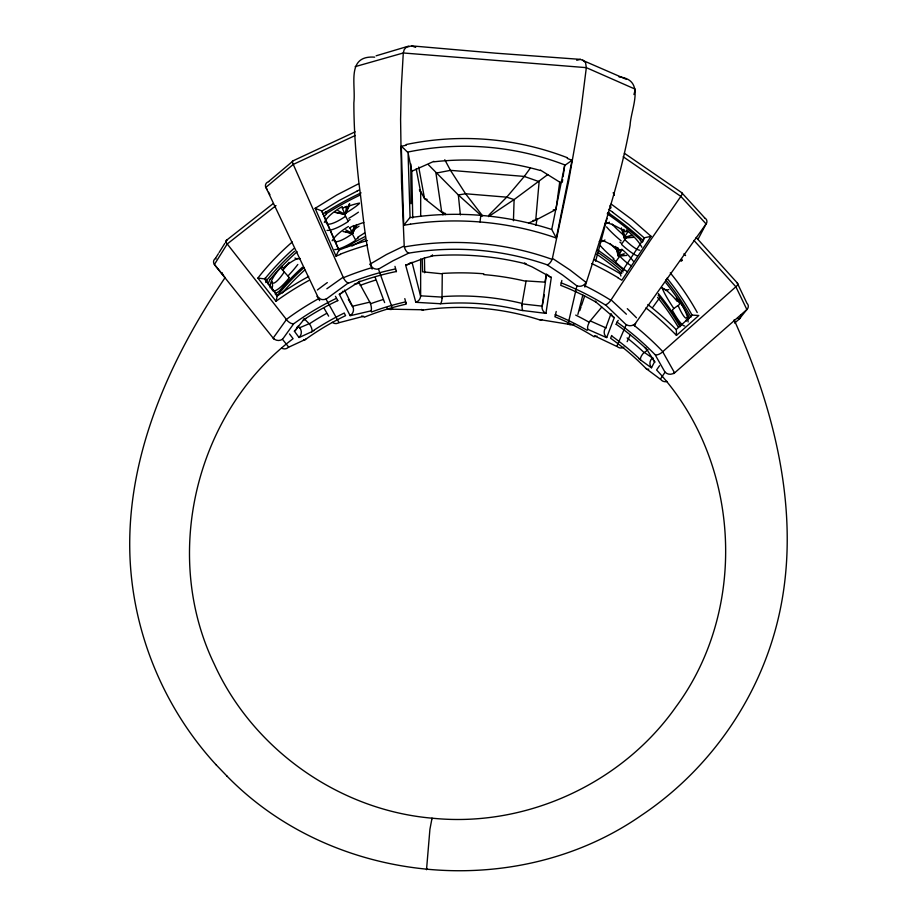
<?xml version="1.0" encoding="UTF-8"?>
<svg xmlns="http://www.w3.org/2000/svg" width="917" height="917" viewBox="0 0 917 917"><rect width="100%" height="100%" fill="white"/><g stroke="black" fill="none" stroke-linecap="round" stroke-linejoin="round"><path stroke-width="1.38" d="M420.651 258.972L420.639 295.824L441.994 297.108L442.04 297.979M420.674 216.435L420.685 192.341L416.203 168.843M442.922 214.876L442.957 212.102M442.04 298.208L442.005 298.816A6.35 2.189 89.7 0 1 440.286 303.722L415.814 302.312L405.658 265.173L424.984 257.895L433.615 255.74A290.322 289.887 -57.7 0 1 523.607 263.317L532.158 266.916L551.312 277.45L545.947 313.373L520.592 310.244A251.625 251.304 -54.5 0 0 442.613 303.619L440.286 303.791M396.408 271.501L396.373 270.974M513.44 220.733L514.105 199.585L547.804 174.551M692.495 315.127L698.777 315.494L676.471 335.404L676.345 329.822M374.675 57.152C346.099 55.123 356.002 84.387 353.859 102.819C353.882 129.526 355.956 156.177 358.868 182.701C362.914 211.495 364.702 241.022 372.119 269.094M480.015 221.937L480.829 215.38A310.576 306.656 16.9 0 1 551.759 229.491L556.321 238.007L549.776 235.818A304.364 300.306 16.6 0 0 480.004 221.971A304.387 299.985 15.9 0 0 410.518 224.161M521.727 305.648L521.819 304.925M587.912 329.386L606.653 337.651L614.241 317.752L596.096 302.174A267.134 262.72 51.3 0 0 560.745 285.359L561.857 280.453M542.142 306.542L546.349 275.054M528.742 222.946L535.746 220.126L556.011 209.477L559.748 181.91M562.281 182.288L562.671 179.526M563.061 176.763L564.631 165.702L551.839 228.975M292.282 241.973A263.282 261.689 -12.3 0 0 260.222 275.077L257.895 278.103L275.994 301.257L277.335 295.778M535.906 225.399L537.121 218.544M335.198 212.4L345.193 214.452L346.683 206.256M343.096 231.542L352.621 233.503L354.054 225.754M567.279 158.423L572.048 160.303L556.321 238.007M544.297 294.953L542.199 306.152L522.037 303.905M521.853 304.753L522.002 304.02M546.589 274.034L544.836 282.138L526.083 280.923L522.105 303.447A258.525 258.193 -54.5 0 0 442.017 296.649L442.269 273.839L422.577 271.822L422.21 259.293M542.05 319.563A6.213 2.831 -76.3 0 1 539.953 319.62L568.07 324.171L576.908 285.886L562.683 275.077L547.151 264.807A276.647 272.12 15.6 0 0 408.65 253.161L392.98 260.783L378.492 269.128L392.728 309.224L423.138 309.774M616.717 247.475L619.777 250.009L620.339 249.642M607.031 218.441L595.614 261.196M577.87 314.451L582.845 295.022M584.886 287.067C601.839 233.732 620.27 180.523 630.117 125.262C630.862 108.344 646.233 79.63 619.055 76.913M633.956 94.566L635.321 89.213L586.33 67.652L403.285 52.98L355.143 66.654M556.218 311.482L555.232 315.757L555.564 315.127M426.909 868.915L426.52 869.706L429.913 829.323L432.033 818.17C525.498 827.845 621.864 783.794 675.886 706.95C749.12 608.063 740.569 459.979 656.583 369.964L659.552 365.711M581.527 305.395L584.679 295.939M579.739 310.668L581.08 306.737M335.095 212.171L345.193 214.452L349.354 203.883M605.667 328.252L610.905 313.946M642.817 241.744L644.25 238.007L620.362 273.885M611.433 336.241L610.619 338.281A262.411 262.056 -59.3 0 1 646.027 368.519L660.343 379.191L665.054 372.233L655.128 354.741A277.897 277.484 -54.8 0 0 617.026 322.142L616.132 324.389M340.516 254.353L336.023 256.152L338.671 250.433M345.629 231.841L352.621 233.503L356.426 224.539M224.952 277.84C165.312 365.608 119.405 471.533 131.727 579.739C139.441 648.239 169.358 713.965 216.022 764.709M271.363 287.995L268.062 283.777L270.068 279.181M348.013 207.758L349.767 203.941M627.136 341.651L630.346 334.694M634.438 325.856L635.848 322.784L706.079 223.92L680.85 196.41L623.193 156.773M337.937 210.578L345.193 214.452L349.583 205.293M345.732 229.869L352.621 233.503L356.793 224.78M265.758 282.528L266.904 280.201L265.162 278.011M698.02 239.268L706.079 223.92M617.141 321.924L618.218 320.365M276.006 205.603L227.233 243.968L214.395 264.497L274.057 339.21M224.803 243.395L219.071 252.588M225.525 242.237L226.958 239.922L273.002 203.712M218.361 253.722L215.529 258.262L216.057 258.926M633.131 237.4L624.087 237.721L627.801 231.886M626.632 255.465L618.196 255.763L621.703 250.272M611.146 204.032L632.134 219.679L651.081 236.334L621.852 280.235L617.703 277.702M659.266 298.289L652.938 307.115M673.777 373.597L746.874 309.556A5.055 4.493 -14 0 0 746.919 303.24L737.188 282.849L696.129 237.423M530.232 168.224L524.306 176.431L506.723 197.166L489.002 214.968M286.448 319.529L273.151 338.121A6.637 6.052 20.5 0 0 282.402 339.233M626.827 236.827L621.818 243.716L619.892 242.134M406.265 145.218L401.291 146.296L403.732 225.261L409.91 217.616M564.769 165.415L572.048 160.303M734.62 323.093L739.113 319.185L746.874 309.556L735.881 286.78L693.974 240.449M601.77 307.069L590.25 320.904L605.988 327.896M620.224 255.545L615.949 261.483L613.06 259.098M339.21 250.731L324.182 216.423L326.544 214.039L325.432 211.793M626.403 231.325L625.772 231.76L623.755 230.018M692.117 315.322L676.138 329.535A310.989 310.531 -55.2 0 0 647.861 304.536M735.847 286.803L662.796 351.624A285.554 285.13 -54.5 0 0 633.487 324.87M679.692 304.192L678.523 305.212A6.316 0.619 -34.2 0 0 672.654 309.786M682.088 259.477L681.262 260.199L681.984 260.588M268.612 181.555L293.509 160.601L355.12 131.853M289.474 333.926L293.085 338.671C195.974 412.306 161.209 554.51 214.326 664.252C252.966 749.304 338.923 810.089 431.987 818.182L432.148 818.778M355.269 135.475L293.257 164.418L265.884 187.366L319.655 300.616M276.682 296.053L277.542 295.389M275.467 293.841L278.573 291.537M326.865 288.775L343.176 277.186L293.257 164.418M275.994 301.257L279.788 298.552A306.989 306.542 -54.9 0 1 308.72 280.556M648.09 349.847L644.364 352.437L652.663 358.123M348.345 282.906L326.051 299.194L339.084 322.681L363.705 316.25M336.023 256.152L315.127 208.331L336.528 195.115L358.604 183.778M488.578 216.607L514.105 199.585L506.723 197.166L465.572 193.762L458.34 194.966L428.388 164.716M313.969 330.716L299.057 337.559L294.437 331.243L303.344 320.239L305.934 318.531M367.43 240.529A310.141 309.453 -26.3 0 0 338.866 250.1L321.821 211.105L339.141 200.502L357.126 191.091M370.124 264.119L386.447 254.525L404.214 245.905L401.508 181.738L400.591 119.542L401.233 89.052L403.285 52.98L404.225 49.587L406.197 47.294L411.664 45.873L495.833 53.186L580.392 59.376L626.46 79.366M358.581 237.755L355.349 239.612L351.887 233.056M350.111 219.599L347.967 220.825L344.024 213.237M349.434 227.92L353.951 225.49M644.548 237.732L651.081 236.334M345.228 206.818L343.038 208.182L342.637 207.678M412.753 218.063L411.779 171.273L433.879 161.346M576.736 60.281L580.392 59.376M299.446 327.839L309.144 323.724L303.951 318.474M621.394 227.92L624.087 237.721L631.71 235.073M615.639 246.421L618.196 255.763L624.225 253.7M408.799 46.068L376.119 55.811M354.386 284.178L359.384 283.215L369.803 302.14L352.38 306.278L348.311 299.355M371.018 310.863L350.156 315.735L339.37 294.391L358.685 282.058A266.962 264.291 -24 0 1 396.327 271.524L396.362 271.592M403.732 225.261L410.518 224.184M553.238 209.924L556.011 209.477M532.972 220.55L535.746 220.126L539.127 181.658L524.306 176.431L450.476 170.344L435.953 173.141L441.73 212.297L445.387 214.635M617.29 250.33L618.196 255.763L624.534 255.385M622.872 230.66L624.087 237.721L632.054 237.308M257.895 278.103L264.497 278.871M411.664 45.873L415.653 47.386M315.127 208.331L321.569 210.841M445.547 213.512L441.73 212.297L424.525 198.565L419.814 189.842M427.139 199.413L424.525 198.565L418.714 167.02M594.812 335.989L616.797 346.443L626.173 324.744L605.346 304.696M540.445 170.115L560.768 182.781M582.799 59.995L585.573 62.757L586.33 67.652L580.576 113.353L568.551 181.692L552.412 258.342L569.984 269.965L585.974 282.333M624.339 153.231L681.629 192.604L704.554 217.707M737.91 318.359L739.113 319.185M612.694 212.297L628.89 224.596L644.273 237.927M282.241 267.363L282.963 267.649M619.754 249.802L620.752 250.628M226.923 776.046C333.066 885.054 516.477 902.339 641.281 815.431C703.717 773.73 751 710.102 772.882 638.289C805.344 532.479 778.522 418.049 734.093 319.838M401.291 146.296L403.514 148.256M403.893 148.588L407.95 152.589M481.689 216.034L458.34 194.966L460.368 214.899M644.617 347.509L646.955 349.755M638.668 358.57L651.437 367.843L654.612 361.722M289.015 277.266L280.889 268.211M626.391 314.222L611.089 299.87L650.073 240.816L680.85 196.41A5.33 1.467 -49.8 0 0 682.305 193.132M608.315 212.584L609.656 213.959M676.471 335.404L673.181 332.069A306.989 306.542 -54.9 0 0 645.958 307.917M215.862 764.537L227.095 776.218M683.944 253.803L685.572 255.602M224.814 277.255L214.395 264.497A4.998 4.482 17.6 0 1 215.575 258.342M275.26 294.002L276.017 294.965M227.233 243.968L286.368 319.403A285.554 285.13 -54.5 0 1 319.62 298.151M277.691 295.618L264.749 279.066L268.062 283.777M272.189 289.061L277.129 295.412M482.594 215.896L465.572 193.762L450.476 170.344L444.779 159.741M640.249 240.231L641.957 242.466M298.14 326.016L299.378 327.77M648.032 351.371L654.142 360.954M337.536 300.317L337.72 300.616A271.249 270.916 -69 0 0 305.842 318.394M662.682 351.727L674.465 372.634M324.251 308.57L328.63 316.136M335.45 296.317L336.046 297.372M697.241 312.559L697.012 312.135A263.294 261.7 -11.9 0 0 670.27 272.876M265.884 187.366L267.237 189.83M268.578 192.261L269.907 194.668M419.367 189.853L420.685 192.341M337.8 300.696L336.539 298.266A277.897 277.484 -54.8 0 0 293.669 323.804L282.493 339.336L288.729 347.176L305.739 339.279A262.411 262.056 -59.3 0 1 345.583 315.643L344.437 313.442M344.586 290.036L352.621 306.679M342.19 208.09L345.193 214.452M349.79 227.519L352.621 233.503M321.821 211.105L324.182 216.423M375.236 277.45L384.624 302.599M690.386 316.136L690.822 317.397M688.082 315.242L688.564 316.778M405.967 303.057L404.81 298.621M688.942 318.016L689.137 318.635M396.316 271.478L394.975 266.377M620.442 274.183L620.912 276.028M412.031 262.262L420.616 296.225A6.396 5.685 -76.9 0 1 415.791 302.174M411.779 171.273L408.065 152.852L410.059 217.157M610.779 207.964L610.275 205.202L610.63 207.953M405.979 302.404L406.025 303.068M617.898 247.819L618.196 255.763M623.789 229.33L624.087 237.721M424.697 272.819L424.445 257.654M410.816 163.96L411.045 203.723M442.246 273.449A282.975 282.608 -48.6 0 1 483.844 273.805M483.775 274.596A282.94 282.482 -35.6 0 1 525.991 281.301M545.993 313.247A6.408 5.857 85.9 0 1 542.027 306.53M410.22 262.743A7.176 6.442 53.1 0 1 405.646 265.024M586.101 282.379A7.004 6.339 -40.5 0 1 576.965 285.783M574.523 323.621A6.155 5.789 87.7 0 1 568.127 324.068M392.682 309.098A6.132 5.617 -76.4 0 1 386.665 307.665M378.446 269.002A6.969 6.408 42.6 0 1 369.998 264.153M551.358 277.312A7.198 6.293 -47.8 0 1 547.552 274.619M408.627 253.012A7.393 3.221 74.6 0 1 404.328 246.96M404.374 246.937A284.167 279.731 16 0 1 552.068 259.351M552.149 259.396A7.416 2.854 -66.6 0 1 547.185 264.715M423.184 310.049A250.456 241.114 -1.1 0 1 539.838 319.941M423.104 309.602A6.201 2.51 87.4 0 1 421.35 309.43M432.48 254.869A7.359 2.43 83.4 0 1 430.921 255.992M522.908 310.622A6.362 2.075 -81.4 0 1 522.163 305.476M526.266 263.832A7.37 2.396 -70.7 0 1 524.765 262.801M433.936 161.805A275.673 275.18 -33.5 0 1 540.342 170.493M410.163 217.616A310.588 306.347 16.2 0 1 480.829 215.346M406.128 144.542A285.302 284.408 35.7 0 1 567.531 157.781M407.905 152.05A278.997 278.034 33.6 0 1 564.883 164.945M607.226 213.799A331.518 329.707 -89.7 0 1 640.513 239.933M597.724 249.997A312.64 309.373 -0.8 0 1 623.869 270.114M608.567 209.328A356.885 355.269 -73.1 0 1 612.739 212.24M704.474 217.845A5.33 4.505 -29.5 0 1 706.228 223.977M584.576 285.634A281.909 280.006 63.6 0 1 610.837 300.272M611.031 300.088A7.095 2.212 -54.7 0 1 605.403 304.616M606.79 337.422A6.476 5.834 -76 0 1 605.461 328.08M627.285 308.674A445.1 233.457 72.6 0 1 636.49 317.786M635.573 323.472A7.107 6.087 -33.6 0 1 626.322 324.572M596.165 302.037A6.832 1.777 -56.4 0 1 595.397 301.108M561.158 282.872A275.604 273.621 62.4 0 1 605.231 304.88M623.858 347.176A6.545 5.903 -72.3 0 1 616.935 346.282M596.978 336.08A6.362 2.51 -61.9 0 1 594.869 335.886M554.831 316.732A259.465 255.476 21.3 0 1 594.262 336.86M614.379 317.523A6.969 5.938 -36.3 0 1 611.398 314.084M587.889 329.226A6.224 2.143 -63.3 0 1 590.044 321.065M555.198 314.6A261.299 253.161 25 0 1 587.224 330.361M596.68 254.204A306.645 304.375 -8.5 0 1 621.795 273.495M591.729 263.557A305.063 302.954 61.9 0 1 617.794 277.53M593.78 259.568A310.324 308.227 62.3 0 1 620.419 273.851M575.716 315.104A269.621 261.528 24.7 0 1 589.356 322.36M326.292 213.65A332.046 331.828 -75.2 0 1 360.129 195.057M360.175 285.382A293.921 284.946 -26.2 0 1 375.362 280.155M345.698 247.326A313.144 309.637 -11.9 0 1 364.897 236.666M357.091 191.023A357.71 357.343 52.8 0 1 359.384 189.922M293.188 164.384A5.284 1.719 58.6 0 1 292.592 160.956M265.724 187.4A5.273 4.551 34.4 0 1 268.67 181.715M343.405 277.725A281.748 281.141 -28.4 0 1 371.66 267.741M348.311 282.826A7.061 2.568 63.6 0 1 343.199 277.404M352.85 306.542A6.442 5.628 87 0 1 350.065 315.494M317.385 290.001A442.957 205.557 -63 0 1 327.323 282.585M325.936 298.999A7.061 6.178 38.4 0 1 316.915 296.351M359.831 281.072A6.797 2.132 65.6 0 1 358.627 281.909M348.46 283.204A275.444 274.768 -27.6 0 1 395.514 268.945M338.981 322.497A6.511 5.708 83.8 0 1 332.344 322.291M362.994 316.56A6.327 2.178 72.2 0 1 361.757 315.918M364.118 317.282A259.511 254.238 -27.5 0 1 406.197 304.146M343.004 291.136A6.935 6.041 41.3 0 1 339.279 294.128M369.975 302.335A6.19 1.823 73.5 0 1 370.972 310.725M371.442 312.021A261.322 251.315 -26.4 0 1 405.497 301.911M340.425 254.124A304.891 304.169 -25.9 0 1 367.35 245.057M370.445 303.802A269.644 259.66 -26.4 0 1 382.939 299.607M277.496 295.343A245.573 244.231 -12 0 1 303.905 267.775M266.858 280.155A257.402 255.889 -12.1 0 1 294.54 251.304M284.064 272.2A16.655 3.84 -58 0 1 272.211 281.576M289.119 262.354A16.414 1.685 -49.5 0 1 282.883 270.114M271.799 282.539A6.27 6.155 -27.5 0 1 271.764 288.568M270.286 287.927A22.547 7.645 -47.3 0 1 281.955 266.182M283.193 268.051A22.398 5.525 -41.1 0 1 297.761 258.456M289.268 277.736A22.558 5.307 -53 0 1 272.223 289.371M297.819 264.451A22.386 3.267 -46.6 0 1 288.053 275.879M300.031 258.468A6.259 6.144 -23.7 0 1 294.93 258.044M680.506 260.737A31.556 7.187 48.8 0 1 681.514 260.829M680.792 260.497A31.556 7.198 48.8 0 1 681.789 260.588M658.177 295.159A245.573 244.231 -12.1 0 1 680.059 326.773M665.696 279.868A257.402 255.889 -12.2 0 1 690.444 316.101M686.844 317.637A16.781 2.98 68 0 1 678.202 305.739M679.371 303.172A16.54 0.883 59.4 0 1 676.31 297.899M686.088 321.214A6.35 6.236 13.8 0 1 686.443 319.643M678.626 299.412A22.719 6.66 57.7 0 1 688.071 321.947M678.339 301.04A6.499 0.642 -34.2 0 1 677.583 301.028M662.12 288.053A22.57 4.596 51.4 0 1 677.342 301.487M684.747 325.936A22.73 4.195 63 0 1 672.39 310.359M673.605 308.181A22.558 2.212 56.5 0 1 662.464 288.534M668.825 289.6A6.327 6.213 9.8 0 1 661.787 287.594M270.206 279.295A254.227 253.482 0.3 0 1 297.108 251.751M278.768 291.686A247.877 245.206 -20.2 0 1 302.404 267.283M277.691 295.71A310.989 310.531 -55.2 0 1 308.685 276.464M282.356 292.936A242.707 241.377 -12.2 0 1 304.845 269.953M264.704 279.032A257.459 255.9 -12.3 0 1 293.944 248.496M313.729 330.349A266.732 264.715 -40.8 0 1 344.253 313.052M299.607 327.667A6.476 5.846 78.4 0 1 298.942 337.399M288.603 347.05A6.511 5.88 74.8 0 1 281.599 348.07M293.509 323.575A7.038 3.095 47.9 0 1 286.333 319.586M305.625 339.13A6.511 2.51 59 0 1 303.779 339.703M304.662 318.669A6.866 2.843 49.9 0 1 303.206 320.01M297.211 326.933A6.568 6.006 23.2 0 1 294.357 331.129M309.625 324.148A6.465 2.373 61 0 1 311.746 331.965M309.384 323.839A275.054 273.037 -40.9 0 1 326.532 313.442M227.107 243.945A5.273 2.121 44 0 1 227.061 240.071M223.209 275.432A4.883 4.344 79.8 0 1 222.315 272.796M665.88 282.78A254.261 253.081 -31.8 0 1 687.773 314.691M658.372 293.589A247.865 245.676 5.6 0 1 680.781 325.856M657.546 297.36A242.718 241.389 -11.7 0 1 677.915 326.59M667.003 278.195A257.471 255.923 -11.8 0 1 692.163 315.299M740.73 314.967A4.94 4.505 -67.3 0 1 739.194 319.276M611.662 335.931A266.606 265.666 22.1 0 1 638.931 358.295M616.213 324.274A271.317 269.976 83 0 1 644.697 347.417M667.14 381.426A6.557 6.064 -61.6 0 1 660.481 379.088M674.545 372.726A6.694 6.052 -17.6 0 1 665.157 372.153M662.773 351.807A7.084 2.831 -39.3 0 1 655.323 354.57M648.8 369.127A6.557 2.82 -48.3 0 1 646.164 368.393M647.07 349.446A6.912 2.591 -41.2 0 1 646.107 348.013M655.002 362.077A6.625 5.983 -20.2 0 1 653.007 358.054M651.574 367.694A6.522 6.029 -65.7 0 1 652.308 358.111M640.662 360.186A6.511 2.682 -50.4 0 1 643.803 352.77M627.113 337.903A274.917 274 21.4 0 1 644.066 352.541M611.49 336.092A6.236 0.94 -51.8 0 1 611.708 335.473M737.749 283.433A5.319 1.949 -35.4 0 1 735.973 286.803M737.062 282.975A5.319 1.949 -35.4 0 1 737.234 283.021M351.956 246.077A298.082 297.28 4.2 0 1 364.817 239.028M323.3 213.73A331.014 329.914 1.8 0 1 361.092 192.868M359.372 203.54A20.827 3.106 -30.3 0 1 344.563 213.799M345.48 216.32A21.034 5.479 -36.2 0 1 326.601 223.519M324.343 222.35A25.538 9.01 -29.9 0 1 342.316 206.508M345.239 207.529A25.607 6.763 -24.4 0 1 359.453 203.093M348.196 221.536A25.538 6.602 -34.4 0 1 327.025 230.385M358.421 212.171A25.561 4.585 -29.6 0 1 348.815 218.315M327.335 222.991A21.206 5.479 -36.6 0 1 325.89 222.476M352.162 233.824A20.048 4.975 -37.1 0 1 334.269 240.884M359.051 226.201A19.83 2.442 -30.5 0 1 351.2 231.107M332.16 240.713A25.825 8.803 -29.9 0 1 348.437 226.499M355.578 240.38A25.745 6.339 -34.6 0 1 334.705 249.539M334.957 240.403A20.117 4.94 -37.3 0 1 334.189 240.265M364.53 232.975A25.447 4.241 -29.5 0 1 357.71 237.239M353.893 226.316A25.47 7.015 -27.7 0 1 363.785 222.487M614.252 194.633A40.268 10.236 37 0 1 613.175 192.73M608.911 214.475A38.331 9.285 36.9 0 1 607.868 212.698M609.255 214.005A38.331 9.296 36.9 0 1 608.223 212.228M597.758 252.29A297.658 296.42 -31.2 0 1 623.17 271.971M608.303 212.824A330.487 328.848 -29.9 0 1 643.069 240.414M625.749 236.941A20.942 2.384 40.2 0 1 612.132 223.989M639.814 250.238A21.148 4.665 46.4 0 1 624.97 239.807M626.414 229.961A25.687 8.184 40.5 0 1 641.854 247.223M607.341 222.946A25.745 6.041 34.7 0 1 623.766 230.809M609.392 222.166A4.837 4.745 2.6 0 1 604.945 223.312M637.418 255.946A25.676 5.651 44.6 0 1 621.623 244.518M621.141 240.862A25.71 3.702 39.6 0 1 606.55 226.877M631.366 265.781A20.151 4.218 47.2 0 1 619.995 256.439M621.749 249.172A25.963 8.012 40.4 0 1 633.28 261.139M627.515 271.799A25.882 5.41 44.8 0 1 615.766 262.354M613.897 258.64A25.573 3.416 39.5 0 1 603.18 248.851M602.687 248.347A26.513 5.307 37.6 0 1 600.566 245.894M620.11 252.76A19.933 1.777 40.3 0 1 609.954 243.498M604.911 239.956A6.144 6.029 2.7 0 1 599.282 241.423M601.437 240.243A26.513 5.938 34.4 0 1 604.762 241.263M604.807 241.503A25.596 6.247 38 0 1 616.774 248.404M614.298 195.332L613.645 192.616L614.241 195.332"/></g></svg>
